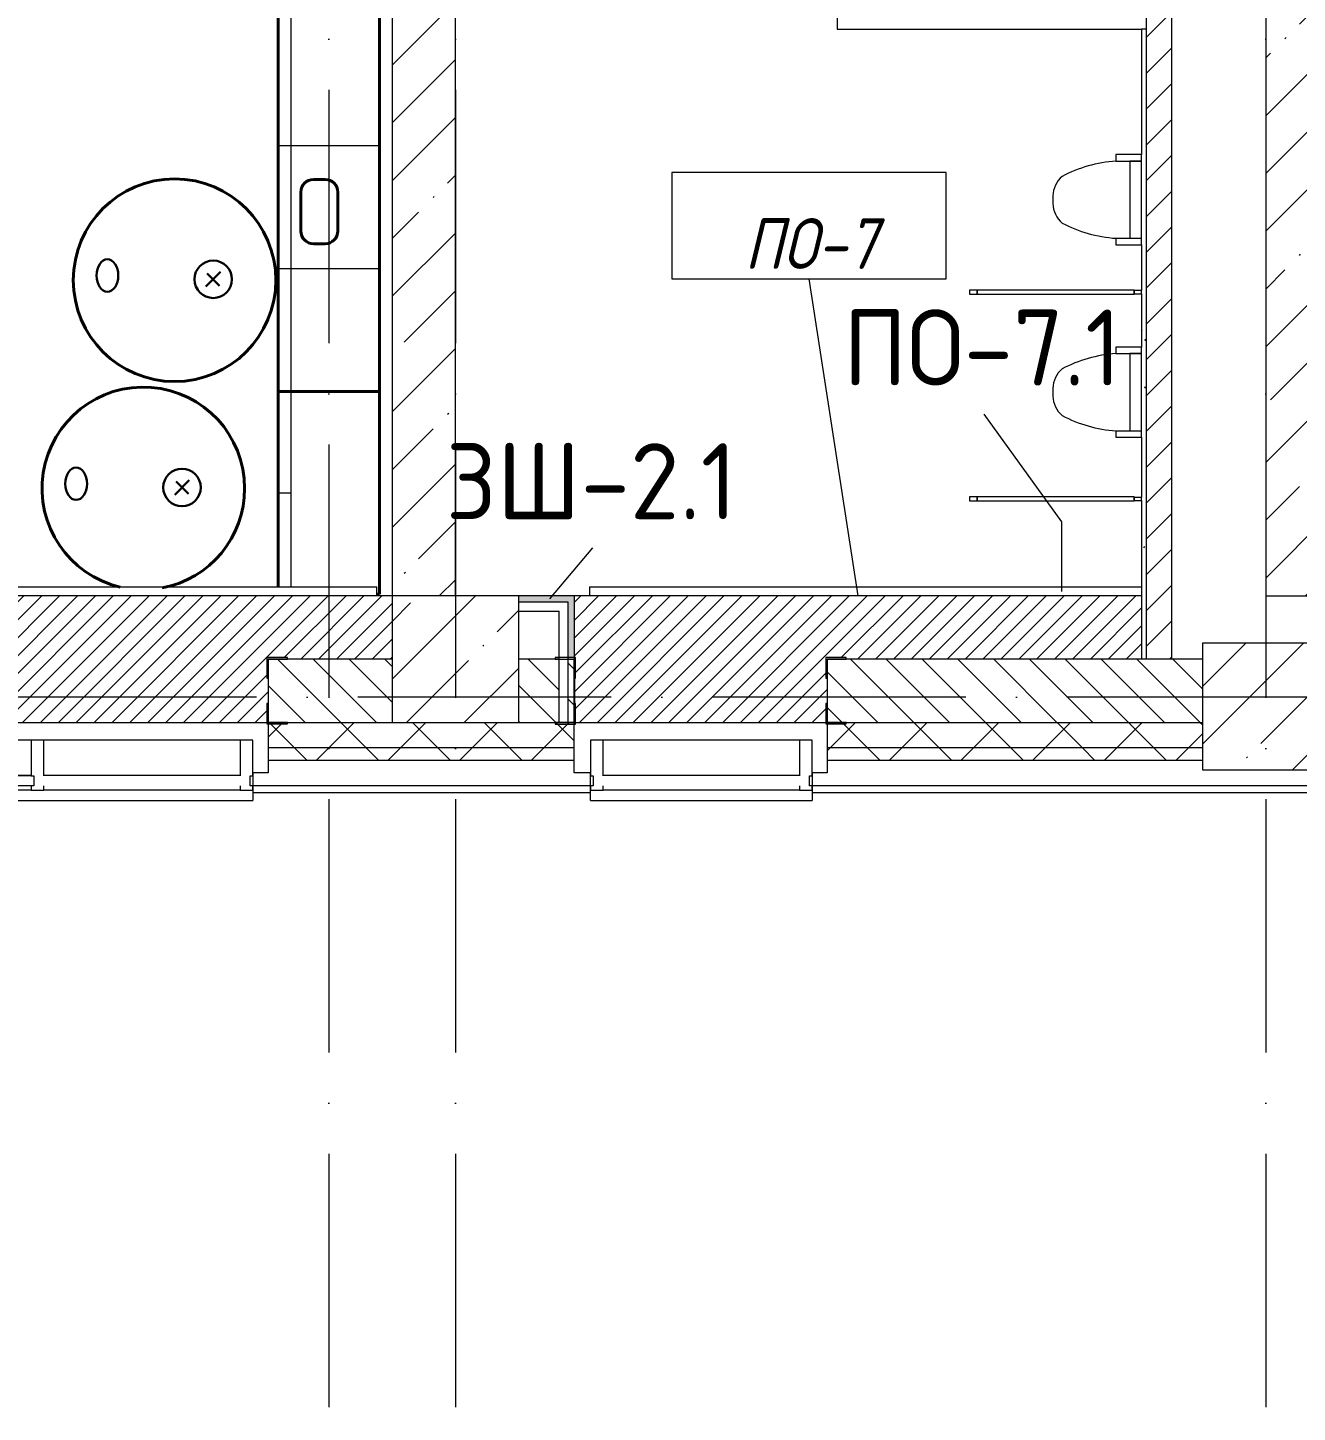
# Model space of a CAD drawing. Header units: millimetres. Extents: x -6467 to 105918, y -7090 to 92481.
# Drawn here: x 61811 to 66825, y 52458 to 57924 of the extents above; entities that cross this region are included whole.
import ezdxf

# ---------------------------------------------------------------- set-up
doc = ezdxf.new("R2010")
doc.units = ezdxf.units.MM
doc.linetypes.add('50_200_ШТРИХ_1Т_ш5_п1_п1_', pattern=[1400, 1000, -200, 0, -200])
for name, color, linetype, lineweight in [('A-FLOR', 7, 'Continuous', 9), ('A-FLOR-IDEN', 7, 'Continuous', 9), ('A-GLAZ', 7, 'Continuous', 5), ('A-GLAZ-CWMG', 7, 'Continuous', 9), ('A-GLAZ-CWMG-1', 7, 'Continuous', 20), ('A-WALL', 7, 'Continuous', 5), ('A-WALL-FNSH-1', 7, 'Continuous', 5), ('A-WALL-IDEN', 7, 'Continuous', 9), ('I-WALL', 7, 'Continuous', 5), ('S-COLS', 7, 'Continuous', 9), ('S-COLS-1', 7, 'Continuous', 5)]:
    doc.layers.add(name, color=color, linetype=linetype, lineweight=lineweight)
for name, color, linetype, lineweight, true_color in [('A-FLOR-PATT-1', 7, 'Continuous', 5, 0xd61c12), ('A-FLOR-PATT-3', 7, 'Continuous', 5, 0xd9e403), ('A-GENM-1', 7, 'Continuous', 9, 0xaaaaaa), ('A-GENM-2', 7, 'Continuous', 20, 0xaaaaaa), ('A-WALL-1', 7, 'Continuous', 5, 0x77b143), ('A-WALL-2', 7, 'Continuous', 5, 0xaaaaaa), ('A-WALL-FNSH-2', 7, 'Continuous', 5, 0xaaaaaa), ('I-WALL-1', 7, 'Continuous', 5, 0x787878), ('M-EQPM-1', 7, 'Continuous', 9, 0xaaaaaa), ('P-SANR-FIXT-1', 7, 'Continuous', 9, 0xaaaaaa), ('мебель 2 этаж-1', 7, 'Continuous', 40, 0xaaaaaa), ('Оси-3', 7, '50_200_ШТРИХ_1Т_ш5_п1_п1_', 9, 0xaaaaaa), ('ТХ_функционал-2', 7, 'Continuous', 40, 0xaaaaaa), ('ТХ_функционал-4', 7, 'Continuous', 20, 0xaaaaaa), ('ТХ_функционал-9', 7, 'Continuous', 30, 0xaaaaaa)]:
    doc.layers.add(name, color=color, linetype=linetype, lineweight=lineweight, true_color=true_color)
doc.styles.add('GOST Common', font='GOST_Common.ttf', dxfattribs={"height": 300})
doc.styles.add('GOST Common_I', font='GOST_Common Italic.ttf', dxfattribs={"width": 0.9, "height": 200})
pattern_1 = [(45, (0, 0), (-228.0985, 228.0985), []), (45, (228.1, 0), (-228.0985, 228.0985), [403.225, -80.645, 6.706, -73.939])]
pattern_2 = [(45, (0, 0), (-141.42136, 141.42136), []), (135, (0, 0), (-141.42136, -141.42136), [])]

# ---------------------------------------------------------------- blocks, each defined once
blk = doc.blocks.new('BSC_Колонна _Прямоугольная - 500х500-V15-АИ_План этажа Радиаторы_2')
at = {"layer": 'S-COLS-1'}
h = blk.add_hatch(dxfattribs=at)
h.set_pattern_fill('FP_43', color=256, style=0, pattern_type=2)
h.set_pattern_definition([(45, (-63500, -55431.04), (-228.0985, 228.0985), []), (45, (-63271.9, -55431.04), (-228.0985, 228.0985), [403.225, -80.645, 6.706, -73.939])])
h.paths.add_polyline_path([(-45.1, -250), (250, -250), (250, 250), (-250, 250), (-250, -250)])
for p, q in [((250, 250), (-250, 250)), ((-250, 250), (-250, -250)), ((250, -250), (250, 250)), ((-250, -250), (250, -250))]:
    blk.add_line(p, q, dxfattribs=at)
blk = doc.blocks.new('Прямоугольный импост - Импост структурный с накладкой - 180мм-22437111-АИ_План этажа Радиаторы_2')
at = {"layer": 'A-GLAZ-CWMG-1'}
for p, q in [((-50, 0), (-50, 17)), ((-50, 17), (0, 17)), ((0, 0), (-10, 0)), ((-10, 0), (-10, -40)), ((0, 17), (0, 0)), ((-50, -180), (-50, -40)), ((-10, -40), (0, -40)), ((0, -40), (0, -180)), ((0, -180), (-50, -180))]:
    blk.add_line(p, q, dxfattribs=at)
blk = doc.blocks.new('Прямоугольный импост - Импост структурный с накладкой - 180мм-V231-АИ_План этажа Радиаторы_2')
at = {"layer": 'A-GLAZ-CWMG'}
for p, q in [((49825, 55111), (49050, 55111)), ((49825, 54931), (49050, 54931)), ((49825, 54914), (49050, 54914))]:
    blk.add_line(p, q, dxfattribs=at)
blk = doc.blocks.new('Прямоугольный импост - Импост структурный с накладкой - 180мм-V232-АИ_План этажа Радиаторы_2')
at = {"layer": 'A-GLAZ-CWMG'}
for p, q in [((6637, 55111), (5862, 55111)), ((6637, 54914), (5862, 54914))]:
    blk.add_line(p, q, dxfattribs=at)
blk = doc.blocks.new('Прямоугольный импост - Импост структурный с накладкой - 180мм-V237-АИ_План этажа Радиаторы_2')
at = {"layer": 'A-GLAZ-CWMG-1'}
for p, q in [((-25, 0), (-25, 17)), ((-25, 17), (25, 17)), ((-15, 0), (-25, 0)), ((-15, -40), (-15, 0)), ((25, 17), (25, 0)), ((-25, -180), (-25, -40)), ((-25, -40), (-15, -40)), ((25, -40), (25, -180)), ((25, -180), (-25, -180))]:
    blk.add_line(p, q, dxfattribs=at)
blk = doc.blocks.new('Прямоугольный импост - Импост структурный с накладкой - 180мм-22437121-АИ_План этажа Радиаторы_2')
at = {"layer": 'A-GLAZ-CWMG-1'}
for p, q in [((-50, 0), (-50, 17)), ((-50, 17), (0, 17)), ((0, 0), (-10, 0)), ((-10, 0), (-10, -40)), ((0, 17), (0, 0)), ((-50, -180), (-50, -40)), ((-10, -40), (0, -40)), ((0, -40), (0, -180)), ((0, -180), (-50, -180))]:
    blk.add_line(p, q, dxfattribs=at)
blk = doc.blocks.new('Прямоугольный импост - Импост структурный с накладкой - 180мм-22437100-АИ_План этажа Радиаторы_2')
at = {"layer": 'A-GLAZ-CWMG-1'}
for p, q in [((-25, 0), (-25, 17)), ((-25, 17), (25, 17)), ((25, 0), (15, 0)), ((15, 0), (15, -40)), ((25, 17), (25, 0)), ((-25, -180), (-25, -40)), ((15, -40), (25, -40)), ((25, -40), (25, -180)), ((25, -180), (-25, -180))]:
    blk.add_line(p, q, dxfattribs=at)
blk = doc.blocks.new('Прямоугольный импост - Импост структурный с накладкой - 180мм-22437155-АИ_План этажа Радиаторы_2')
at = {"layer": 'A-GLAZ-CWMG-1'}
for p, q in [((0, 17), (-50, 17)), ((-50, 17), (-50, 0)), ((-10, -40), (-10, 0)), ((-10, 0), (0, 0)), ((0, 0), (0, 17)), ((-50, -40), (-50, -180)), ((0, -40), (-10, -40)), ((0, -180), (0, -40)), ((-50, -180), (0, -180))]:
    blk.add_line(p, q, dxfattribs=at)
blk = doc.blocks.new('BSC_Колонна _Прямоугольная - 500х500-V285-АИ_План этажа Радиаторы_2')
at = {"layer": 'S-COLS-1'}
h = blk.add_hatch(dxfattribs=at)
h.set_pattern_fill('FP_181', color=256, style=0, pattern_type=2)
h.set_pattern_definition([(45, (-66700, -55244.7), (-228.0985, 228.0985), []), (45, (-66471.9, -55244.7), (-228.0985, 228.0985), [403.225, -80.645, 6.706, -73.939])])
h.paths.add_polyline_path([(-250, -250), (250, -250), (250, 250), (-250, 250)])
for p, q in [((250, 250), (-250, 250)), ((-250, 250), (-250, -250)), ((250, -250), (250, 250)), ((-250, -250), (250, -250))]:
    blk.add_line(p, q, dxfattribs=at)
blk = doc.blocks.new('Фахверк _газобетон торцы_359 - Фахверк _газобетон торцы_-25574903-АИ_План этажа Радиаторы_2')
at = {"layer": 'A-GENM-2'}
for p, q in [((89406, 11134.7), (89325, 11134.7)), ((89325, 11134.7), (89325, 11128.7)), ((89325, 11128.7), (89400, 11128.7)), ((89400, 11128.7), (89400, 11053.7)), ((89406, 11053.7), (89406, 11134.7)), ((89400, 11053.7), (89406, 11053.7)), ((89400, 10953.7), (89400, 10878.7)), ((89406, 10953.7), (89400, 10953.7)), ((89406, 10872.7), (89406, 10953.7)), ((89400, 10878.7), (89325, 10878.7)), ((89325, 10878.7), (89325, 10872.7)), ((89325, 10872.7), (89406, 10872.7))]:
    blk.add_line(p, q, dxfattribs=at)
blk = doc.blocks.new('Фахверк _газобетон торцы_360 - Фахверк _газобетон торцы_-25574923-АИ_План этажа Радиаторы_2')
at = {"layer": 'A-GENM-2'}
for p, q in [((89406, 156989.3), (89325, 156989.3)), ((89325, 156989.3), (89325, 156983.3)), ((89325, 156983.3), (89400, 156983.3)), ((89400, 156983.3), (89400, 156908.3)), ((89406, 156908.3), (89406, 156989.3)), ((89400, 156908.3), (89406, 156908.3)), ((89406, 156808.3), (89400, 156808.3)), ((89400, 156808.3), (89400, 156733.3)), ((89406, 156727.3), (89406, 156808.3)), ((89400, 156733.3), (89325, 156733.3)), ((89325, 156733.3), (89325, 156727.3)), ((89325, 156727.3), (89406, 156727.3))]:
    blk.add_line(p, q, dxfattribs=at)
blk = doc.blocks.new('Фахверк _газобетон торцы_690 - Фахверк _газобетон торцы_-25597268-АИ_План этажа Радиаторы_2')
at = {"layer": 'A-GENM-2'}
for p, q in [((89406, 11134.7), (89325, 11134.7)), ((89325, 11134.7), (89325, 11128.7)), ((89325, 11128.7), (89400, 11128.7)), ((89400, 11128.7), (89400, 11053.7)), ((89406, 11053.7), (89406, 11134.7)), ((89400, 11053.7), (89406, 11053.7)), ((89400, 10953.7), (89400, 10878.7)), ((89406, 10953.7), (89400, 10953.7)), ((89406, 10872.7), (89406, 10953.7)), ((89400, 10878.7), (89325, 10878.7)), ((89325, 10878.7), (89325, 10872.7)), ((89325, 10872.7), (89406, 10872.7))]:
    blk.add_line(p, q, dxfattribs=at)
blk = doc.blocks.new('Отлив_СКБ - Отлив витража-V398-АИ_План этажа Радиаторы_2')
at = {"layer": 'A-GLAZ'}
for p, q in [((0, 69), (0, 100)), ((1700, 100), (0, 100)), ((1700, 100), (1700, 69)), ((875, 2), (1650, 2)), ((825, 0), (50, 0)), ((1650, 0), (875, 0))]:
    blk.add_line(p, q, dxfattribs=at)
blk = doc.blocks.new('Отлив_СКБ - Отлив витража-V408-АИ_План этажа Радиаторы_2')
at = {"layer": 'A-GLAZ'}
for p, q in [((0, 69), (0, 100)), ((875, 100), (0, 100)), ((875, 100), (875, 69)), ((825, 0), (50, 0))]:
    blk.add_line(p, q, dxfattribs=at)
blk = doc.blocks.new('мебель 2 этаж-28800768-АИ_План этажа Радиаторы_2')
at = {"layer": 'ТХ_функционал-2'}
for p, q in [((65202.9, 59039.8), (65249.3, 59039.8)), ((65152.9, 58836.2), (65152.9, 58989.8)), ((65299.3, 58989.8), (65299.3, 58836.2)), ((65249.3, 58786.2), (65202.9, 58786.2)), ((65453.5, 57402.2), (65463.1, 57402.2))]:
    blk.add_line(p, q, dxfattribs=at)
at = {"layer": 'ТХ_функционал-2', "flags": 128}
blk.add_lwpolyline([(65463.1, 58202.2), (65463.1, 62672.2), (65063.1, 62672.2), (65063.1, 58202.2)], close=True, dxfattribs=at)
blk.add_lwpolyline([(65463.1, 57402.2), (65463.1, 58202.2), (65063.1, 58202.2), (65063.1, 57431.3)], dxfattribs=at)
at = {"layer": 'ТХ_функционал-2'}
blk.add_circle((64654.4, 58642.1), 400, dxfattribs=at)
for centre, radius, start, end in [((65202.9, 58989.8), 50, 90, 180), ((65249.3, 58989.8), 50, 0, 90), ((65202.9, 58836.2), 50, 180, 270), ((65249.3, 58836.2), 50, 270, 0), ((64531.1, 57820.2), 400, 0, 256.7444), ((64531.1, 57820.2), 400, 280.6971, 0)]:
    blk.add_arc(centre, radius, start, end, dxfattribs=at)
at = {"layer": 'ТХ_функционал-4'}
for p, q in [((65463.1, 59172.2), (65063.1, 59172.2)), ((65463.1, 58687.2), (65063.1, 58687.2)), ((65063.1, 57802.2), (65112.9, 57802.2))]:
    blk.add_line(p, q, dxfattribs=at)
at = {"layer": 'ТХ_функционал-4', "flags": 128}
blk.add_lwpolyline([(65112.9, 63048.2), (65112.9, 58202.2), (65112.9, 57431.3)], dxfattribs=at)
at = {"layer": 'ТХ_функционал-9'}
for p, q in [((64778.2, 58616.9), (64835.8, 58674.6)), ((64832.2, 58620.5), (64783.6, 58669.2)), ((64654.9, 57795.1), (64712.5, 57852.7)), ((64708.9, 57798.7), (64660.3, 57847.3))]:
    blk.add_line(p, q, dxfattribs=at)
for centre in [(64807, 58645.7), (64683.7, 57823.9)]:
    blk.add_circle(centre, 74, dxfattribs=at)
for centre in [(64388.9, 58660.5), (64265.5, 57838.6)]:
    blk.add_ellipse(centre, major_axis=(0, 64), ratio=0.671875, dxfattribs=at)
blk = doc.blocks.new('Писсуар-Настенный_350-3D - Писсуар-Настенный_350-3D-29186888-АИ_План этажа Радиаторы_2')
at = {"layer": 'P-SANR-FIXT-1'}
for p, q in [((-109.1, 410), (-124.1, 410)), ((-94.1, 410), (-109.1, 410)), ((-261.5, 161.6), (-286.9, 161.6)), ((-286.9, 161.6), (-286.9, 60)), ((-261.5, 161.6), (-261.5, 60)), ((69.2, 161.6), (43.3, 161.6)), ((43.3, 161.6), (43.3, 60)), ((69.2, 60), (69.2, 161.6)), ((-286.9, 60), (69.2, 60)), ((43.3, 106.9), (-261.5, 106.9)), ((-261.5, 106.9), (-261.5, 60)), ((43.3, 60), (43.3, 106.9))]:
    blk.add_line(p, q, dxfattribs=at)
for centre, radius, start, end in [((-124.1, 309.4), 100.6, 90, 140), ((-94.1, 309.4), 100.6, 40, 90), ((279, 122.9), 541.9, 152.3797, 175.9011), ((-497.1, 122.9), 541.9, 4.0989, 27.6203)]:
    blk.add_arc(centre, radius, start, end, dxfattribs=at)
blk = doc.blocks.new('SMP_ДушеваяПерегородка_P1 - Туалетная кабинка 4-29189121-АИ_План этажа Радиаторы_2')
at = {"layer": 'M-EQPM-1'}
for p, q in [((8, 740), (-8, 740)), ((-8, 740), (-8, 710)), ((8, 710), (8, 740)), ((8, 710), (-8, 710)), ((-8, 710), (-8, 90)), ((-8, 710), (8, 710)), ((8, 90), (8, 710)), ((-8, 90), (8, 90)), ((6, 90), (-6, 90)), ((-6, 90), (-6, 60)), ((-6, 60), (6, 60)), ((6, 60), (6, 90))]:
    blk.add_line(p, q, dxfattribs=at)
blk = doc.blocks.new('AAR_СКБ_Марка_Перекрытия_1 мм - Марка пола-27961726-АИ_План этажа Радиаторы_2')
at = {"layer": 'A-FLOR-IDEN'}
for p, q in [((2.723, 2.101), (-2.69, 2.101)), ((-2.69, 2.101), (-2.69, 0)), ((2.723, 0), (2.723, 2.101)), ((-2.69, 0), (2.723, 0))]:
    blk.add_line(p, q, dxfattribs=at)

msp = doc.modelspace()

# ---------------------------------------------------------------- hatches: boundary and pattern name
at = {"layer": 'A-FLOR-PATT-1'}
h = msp.add_hatch(dxfattribs=at)
h.set_pattern_fill('FP_382', color=256, style=0, pattern_type=2)
h.set_pattern_definition([(45, (58999.776, 55431.04), (-35.35534, 35.35534), [])])
h.paths.add_polyline_path([(59302.4, 55181), (59755.4, 55181.8), (59755.4, 55256), (59760.4, 55256), (59760.4, 55356), (59755.4, 55356), (59755.4, 55437), (59836.4, 55437), (59836.4, 55431), (60866.4, 55431), (60866.4, 55437), (60947.4, 55437), (60947.4, 55356), (60941.4, 55356), (60941.4, 55256), (60947.4, 55256), (60947.4, 55181), (62755.4, 55181), (62755.4, 55256), (62760.4, 55256), (62760.4, 55356), (62755.4, 55356), (62755.4, 55437), (62836.4, 55437), (62836.4, 55431), (63250, 55431), (63250, 55681), (57940, 55681), (57941.4, 55437), (57947.4, 55437), (57947.4, 55356), (57941.4, 55356), (57941.4, 55256), (57947.4, 55256), (57947.4, 55181), (58471.9, 55181)])
at = {"layer": 'A-FLOR-PATT-3'}
h = msp.add_hatch(dxfattribs=at)
h.set_pattern_fill('FP_350', color=256, style=0, pattern_type=2)
h.set_pattern_definition([(225, (64468.45, 55306.04), (35.3553, -35.3553), [])])
h.paths.add_polyline_path([(64700.6, 55181), (64962.4, 55181), (64962.4, 55256), (64968.4, 55256), (64968.4, 55356), (64962.4, 55356), (64962.4, 55437), (65043.4, 55437), (65043.4, 55431), (66210, 55431), (66210, 55681), (63970, 55681), (63970, 55437), (63974.4, 55437), (63974.4, 55356), (63970, 55356), (63970, 55256), (63974.4, 55256), (63974.4, 55181), (64285.4, 55181)])
at = {"layer": 'A-WALL'}
h = msp.add_hatch(dxfattribs=at)
h.set_pattern_fill('FP_1', color=256, style=0, pattern_type=2)
h.set_pattern_definition(pattern_1)
h.paths.add_polyline_path([(66950, 55681), (66950, 63181), (66700, 63181), (66700, 55681), (66776.9, 55681)])
h = msp.add_hatch(dxfattribs=at)
h.set_pattern_fill('FP_1', color=256, style=0, pattern_type=2)
h.set_pattern_definition(pattern_1)
h.paths.add_polyline_path([(63500, 55681), (63500, 62681), (63250, 62681), (63250, 55681), (63454.9, 55681)])
h = msp.add_hatch(dxfattribs=at)
h.set_pattern_fill('FP_125', color=256, style=0, pattern_type=2)
h.set_pattern_definition(pattern_2)
h.paths.add_polyline_path([(74400, 55081), (74400, 55181), (68087, 55181), (68087, 55081), (74350, 55081)])
h.paths.add_polyline_path([(65946.4, 55081), (66450, 55081), (66450, 55181), (64968.4, 55181), (64968.4, 55081), (65115.9, 55081)])
h.paths.add_polyline_path([(63968.4, 55081), (63968.4, 55181), (62760.4, 55181), (62760.4, 55081), (63870.1, 55081)])
h.paths.add_polyline_path([(66950, 55081), (67212, 55081), (67212, 55181), (66950, 55181), (66950, 55169.4)])
h.paths.add_polyline_path([(59760.4, 55081), (60940.4, 55081), (60940.4, 55181), (59760.4, 55181)])
h.paths.add_polyline_path([(57940.4, 55081), (57940.4, 55181), (56760.4, 55181), (56760.4, 55081), (57641.4, 55081)])
h.paths.add_polyline_path([(54734.6, 55081), (54940.4, 55081), (54940.4, 55181), (53760.4, 55181), (53760.4, 55081), (54319.4, 55081)])
h.paths.add_polyline_path([(51827.9, 55081), (51940.4, 55081), (51940.4, 55181), (50760.4, 55181), (50760.4, 55081), (50997.4, 55081)])
h.paths.add_polyline_path([(47760.4, 55081), (48940.4, 55081), (48940.4, 55181), (47760.4, 55181)])
h.paths.add_polyline_path([(45599.2, 55081), (45940.4, 55081), (45940.4, 55181), (44460.4, 55181), (44460.4, 55081), (45183.9, 55081)])
h.paths.add_polyline_path([(41861.9, 55081), (42640.4, 55081), (42640.4, 55181), (41460.4, 55181), (41460.4, 55081)])
h.paths.add_polyline_path([(39640.4, 55081), (39640.4, 55181), (38460.4, 55181), (38460.4, 55081), (39370.4, 55081)])
h.paths.add_polyline_path([(36640.4, 55081), (36640.4, 55181), (35460.4, 55181), (35460.4, 55081), (36463.7, 55081)])
h.paths.add_polyline_path([(32726.4, 55081), (33640.4, 55081), (33640.4, 55181), (32460.4, 55181), (32460.4, 55081)])
h.paths.add_polyline_path([(30640.4, 55081), (30640.4, 55181), (29460.4, 55181), (29460.4, 55081), (30234.9, 55081)])
h.paths.add_polyline_path([(26400, 55081), (27640.4, 55081), (27640.4, 55181), (26400, 55181)])
h.paths.add_polyline_path([(23590.9, 55081), (24700, 55081), (24700, 55181), (23400, 55181), (23400, 55081)])
h.paths.add_polyline_path([(21514.7, 55081), (21700, 55081), (21700, 55181), (20400, 55181), (20400, 55081), (21099.4, 55081)])
h.paths.add_polyline_path([(17400, 55081), (18700, 55081), (18700, 55181), (17400, 55181)])
h.paths.add_polyline_path([(16116.5, 55081), (16525, 55081), (16525, 55181), (6687, 55181), (6687, 55081), (14455.5, 55081)])
h.paths.add_polyline_path([(5812, 55081), (5812, 55181), (-2450, 55181), (-2450, 55081), (2828.5, 55081)])
h = msp.add_hatch(dxfattribs=at)
h.set_pattern_fill('FP_125', color=256, style=0, pattern_type=2)
h.set_pattern_definition(pattern_2)
h.paths.add_polyline_path([(74350, 55031), (74350, 55081), (68087, 55081), (68087, 55031), (74251.4, 55031)])
h.paths.add_polyline_path([(67212, 55031), (67212, 55081), (66950, 55081), (66950, 55031)])
h.paths.add_polyline_path([(66450, 55031), (66450, 55081), (64968.4, 55081), (64968.4, 55031), (65946.4, 55031)])
h.paths.add_polyline_path([(63870.1, 55031), (63968.4, 55031), (63968.4, 55081), (62760.4, 55081), (62760.4, 55031), (63454.9, 55031)])
h.paths.add_polyline_path([(60940.4, 55031), (60940.4, 55081), (59760.4, 55081), (59760.4, 55031), (60132.9, 55031)])
h.paths.add_polyline_path([(57641.4, 55031), (57940.4, 55031), (57940.4, 55081), (56760.4, 55081), (56760.4, 55031), (56810.9, 55031)])
h.paths.add_polyline_path([(54734.6, 55031), (54940.4, 55031), (54940.4, 55081), (53760.4, 55081), (53760.4, 55031), (54319.4, 55031)])
h.paths.add_polyline_path([(51940.4, 55031), (51940.4, 55081), (50760.4, 55081), (50760.4, 55031), (51827.9, 55031)])
h.paths.add_polyline_path([(47760.4, 55031), (48940.4, 55031), (48940.4, 55081), (47760.4, 55081)])
h.paths.add_polyline_path([(45599.2, 55031), (45940.4, 55031), (45940.4, 55081), (44460.4, 55081), (44460.4, 55031), (45183.9, 55031)])
h.paths.add_polyline_path([(42640.4, 55031), (42640.4, 55081), (41460.4, 55081), (41460.4, 55031), (41861.9, 55031)])
h.paths.add_polyline_path([(39370.4, 55031), (39640.4, 55031), (39640.4, 55081), (38460.4, 55081), (38460.4, 55031), (38539.9, 55031)])
h.paths.add_polyline_path([(36463.7, 55031), (36640.4, 55031), (36640.4, 55081), (35460.4, 55081), (35460.4, 55031), (36048.4, 55031)])
h.paths.add_polyline_path([(33640.4, 55031), (33640.4, 55081), (32460.4, 55081), (32460.4, 55031), (33556.9, 55031)])
h.paths.add_polyline_path([(29460.4, 55031), (30640.4, 55031), (30640.4, 55081), (29460.4, 55081)])
h.paths.add_polyline_path([(26400, 55031), (27640.4, 55031), (27640.4, 55081), (26400, 55081)])
h.paths.add_polyline_path([(23400, 55031), (24700, 55031), (24700, 55081), (23400, 55081)])
h.paths.add_polyline_path([(21099.4, 55031), (21700, 55031), (21700, 55081), (20400, 55081), (20400, 55031)])
h.paths.add_polyline_path([(16525, 55031), (16525, 55081), (6687, 55081), (6687, 55031), (16116.5, 55031)])
h.paths.add_polyline_path([(18607.9, 55031), (18700, 55031), (18700, 55081), (17400, 55081), (17400, 55031), (17777.5, 55031)])
h.paths.add_polyline_path([(5812, 55031), (5812, 55081), (-2550, 55081), (-2550, 55031), (2828.5, 55031)])
at = {"layer": 'A-WALL-1'}
for points in [[(63945, 55656), (63970, 55656), (63970, 55681), (63750, 55681), (63750, 55656)], [(63968.4, 55431), (63970, 55431), (63970, 55656), (63945, 55656), (63945, 55431)]]:
    msp.add_hatch(color=256, dxfattribs=at).paths.add_polyline_path(points)
at = {"layer": 'I-WALL'}
h = msp.add_hatch(dxfattribs=at)
h.set_pattern_fill('FP_4', color=256, style=0, pattern_type=2)
h.set_pattern_definition([(45, (0, 0), (-70.71068, 70.71068), [])])
h.paths.add_polyline_path([(66230, 55431), (66330, 55431), (66330, 62931), (66230, 62931), (66230, 56002.4)])
h = msp.add_hatch(dxfattribs=at)
h.set_pattern_fill('FP_2', color=256, style=0, pattern_type=2)
h.set_pattern_definition([(135, (0, 0), (-70.71068, -70.71068), [])])
h.paths.add_polyline_path([(66450, 55181), (66450, 55431), (64968.4, 55431), (64968.4, 55181), (65946.4, 55181)])
h.paths.add_polyline_path([(63870.1, 55181), (63910, 55181), (63910, 55431), (63750, 55431), (63750, 55181)])
h.paths.add_polyline_path([(63250, 55181), (63250, 55431), (62760.4, 55431), (62760.4, 55181)])
h.paths.add_polyline_path([(63968.4, 55181), (63968.4, 55431), (63945, 55431), (63945, 55181)])
h.paths.add_polyline_path([(60940.4, 55181), (60940.4, 55431), (59760.4, 55431), (59760.4, 55181), (60132.9, 55181)])
h.paths.add_polyline_path([(57750, 55181), (57880, 55181), (57880, 55431), (57750, 55431), (57750, 55298.5)])
h.paths.add_polyline_path([(57915, 55181), (57940.4, 55181), (57940, 55431), (57915, 55431), (57915, 55298.5)])
at = {"layer": 'I-WALL-1'}
h = msp.add_hatch(dxfattribs=at)
h.set_pattern_fill('FP_3', color=256, style=0, pattern_type=2)
h.set_pattern_definition([(0, (0, 0), (406.4, 101.6), [6.706, -298.094, 6.706, -298.094, -1625.6]), (0, (0, 0), (406.4, 101.6), [-609.6, 6.706, -602.894, 6.706, -298.094, -711.2]), (0, (0, 0), (406.4, 101.6), [-1524, 6.706, -196.494, 6.706, -501.294]), (120, (152.4, 50.8), (-291.18818, 301.15272), [6.706, -298.094, 6.706, -298.094, -1625.6]), (120, (152.4, 50.8), (-291.18818, 301.15272), [-609.6, 6.706, -602.894, 6.706, -298.094, -711.2]), (120, (152.4, 50.8), (-291.18818, 301.15272), [-1524, 6.706, -196.494, 6.706, -501.294]), (240, (203.2, 254), (-115.21182, -402.75272), [6.706, -298.094, 6.706, -298.094, -1625.6]), (240, (203.2, 254), (-115.21182, -402.75272), [-609.6, 6.706, -602.894, 6.706, -298.094, -711.2]), (240, (203.2, 254), (-115.21182, -402.75272), [-1524, 6.706, -196.494, 6.706, -501.294])])
h.paths.add_polyline_path([(66230, 55431), (66230, 57917.7), (66210, 57917.7), (66210, 55431)])
h.paths.add_polyline_path([(66210, 57929.7), (66230, 57929.7), (66230, 58827.7), (66210, 58827.7), (66210, 58114.2)])
h.paths.add_polyline_path([(66210, 58839.7), (66230, 58839.7), (66230, 59739.7), (66210, 59739.7), (66210, 59170.1)])
h.paths.add_polyline_path([(66230, 59839.7), (66230, 62931), (66210, 62931), (66210, 59839.7)])

# ---------------------------------------------------------------- linework, layer by layer
at = {"layer": 'A-FLOR'}
for p, q in [((63250, 55681), (57940, 55681)), ((66210, 55681), (63970, 55681)), ((63970, 55356), (63970, 55256)), ((60947.4, 55181), (62755.4, 55181)), ((63974.4, 55181), (64962.4, 55181))]:
    msp.add_line(p, q, dxfattribs=at)
at = {"layer": 'A-FLOR-IDEN'}
msp.add_line((65090, 55681), (64896.5, 56931.8), dxfattribs=at)
at = {"layer": 'A-WALL'}
for p, q in [((66700, 63181), (66700, 55681)), ((63250, 62681), (63250, 55681)), ((63500, 55681), (63500, 62681)), ((66230, 55431), (66230, 59739.7)), ((57940, 55716), (63190, 55716)), ((63190, 55681), (63190, 55716)), ((64030, 55716), (66210, 55716)), ((64030, 55716), (64030, 55681)), ((63945, 55656), (63750, 55656)), ((63945, 55181), (63945, 55656)), ((66700, 55681), (66950, 55681)), ((63750, 55621), (63910, 55621)), ((63910, 55181), (63910, 55621)), ((63250, 55431), (62760.4, 55431)), ((62760.4, 55431), (62760.4, 55181)), ((63910, 55431), (63750, 55431)), ((63945, 55431), (63968.4, 55431)), ((63968.4, 55181), (63968.4, 55431)), ((66450, 55431), (64968.4, 55431)), ((64968.4, 55431), (64968.4, 55181)), ((62760.4, 55181), (63250, 55181)), ((63750, 55181), (63968.4, 55181)), ((64968.4, 55181), (66450, 55181)), ((63968.4, 55081), (62760.4, 55081)), ((66450, 55081), (64968.4, 55081)), ((63968.4, 55031), (62760.4, 55031)), ((66450, 55031), (64968.4, 55031)), ((64033.4, 54931), (62700, 54931)), ((67212, 54931), (64908.4, 54931))]:
    msp.add_line(p, q, dxfattribs=at)
at = {"layer": 'A-WALL-2'}
msp.add_line((66230, 57917.7), (66210, 57917.7), dxfattribs=at)
at = {"layer": 'A-WALL-FNSH-1'}
for p, q in [((66330, 55431), (66330, 62931)), ((66210, 57917.7), (66210, 57423)), ((66210, 57066.9), (66210, 56885.7)), ((66210, 56873.7), (66210, 56663)), ((66210, 56306.9), (66210, 56069.7)), ((66210, 56057.7), (66210, 55431)), ((63970, 55681), (63750, 55681)), ((63970, 55431), (63970, 55681)), ((63968.4, 55431), (63970, 55431)), ((62760.4, 55181), (62760.4, 54981.9)), ((63968.4, 54981.9), (63968.4, 55181)), ((64968.4, 55181), (64968.4, 54981.9)), ((62760.4, 54981.9), (62700, 54981.9)), ((62700, 54981.9), (62700, 54904)), ((64033.4, 54981.9), (63968.4, 54981.9)), ((64033.4, 54904), (64033.4, 54981.9)), ((64968.4, 54981.9), (64908.4, 54981.9)), ((64908.4, 54981.9), (64908.4, 54904)), ((62700, 54904), (64033.4, 54904)), ((64908.4, 54904), (67212, 54904))]:
    msp.add_line(p, q, dxfattribs=at)
at = {"layer": 'A-WALL-FNSH-2'}
for p, q in [((65008, 58134.7), (65008, 57917.7)), ((65008, 57917.7), (66210, 57917.7))]:
    msp.add_line(p, q, dxfattribs=at)
at = {"layer": 'A-WALL-IDEN'}
for p, q in [((65895.6, 55972.9), (65587.6, 56397.9)), ((65895.6, 55698.5), (65895.6, 55972.9)), ((63873.3, 55669.2), (64043.2, 55869.9))]:
    msp.add_line(p, q, dxfattribs=at)
at = {"layer": 'Оси-3'}
for p, q in [((63000, 91281), (63000, 52458)), ((63500, 91281), (63500, 52458)), ((66700, 91281), (66700, 52458)), ((104718, 55281), (-5267.3, 55281))]:
    msp.add_line(p, q, dxfattribs=at)

# ---------------------------------------------------------------- block references
at = {"layer": 'A-FLOR-IDEN', "xscale": 199.9999999999999, "yscale": 199.9999999999999, "zscale": 199.9999999999999}
msp.add_blockref('AAR_СКБ_Марка_Перекрытия_1 мм - Марка пола-27961726-АИ_План этажа Радиаторы_2', (64893.1, 56931.8), dxfattribs=at)
at = {"layer": 'A-GENM-1', "rotation": 180}
for name, p in [('Фахверк _газобетон торцы_690 - Фахверк _газобетон торцы_-25597268-АИ_План этажа Радиаторы_2', (152161.4, 66309.8)), ('Фахверк _газобетон торцы_359 - Фахверк _газобетон торцы_-25574903-АИ_План этажа Радиаторы_2', (154368.4, 66309.8))]:
    msp.add_blockref(name, p, dxfattribs=at)
at = {"layer": 'A-GENM-1'}
msp.add_blockref('Фахверк _газобетон торцы_360 - Фахверк _газобетон торцы_-25574923-АИ_План этажа Радиаторы_2', (-25431.6, -101552.3), dxfattribs=at)
at = {"layer": 'A-GLAZ', "rotation": 180}
for name, p in [('Отлив_СКБ - Отлив витража-V398-АИ_План этажа Радиаторы_2', (62700, 54973)), ('Отлив_СКБ - Отлив витража-V408-АИ_План этажа Радиаторы_2', (64908.4, 54973))]:
    msp.add_blockref(name, p, dxfattribs=at)
at = {"layer": 'A-GLAZ-CWMG'}
for name, p in [('Прямоугольный импост - Импост структурный с накладкой - 180мм-V231-АИ_План этажа Радиаторы_2', (12000, 0)), ('Прямоугольный импост - Импост структурный с накладкой - 180мм-V232-АИ_План этажа Радиаторы_2', (56013, 0)), ('Прямоугольный импост - Импост структурный с накладкой - 180мм-V232-АИ_План этажа Радиаторы_2', (58221.4, 0))]:
    msp.add_blockref(name, p, dxfattribs=at)
at = {"layer": 'A-GLAZ-CWMG', "extrusion": (0, 0, -1), "rotation": 180}
for name, p in [('Прямоугольный импост - Импост структурный с накладкой - 180мм-V237-АИ_План этажа Радиаторы_2', (-61850, 54931)), ('Прямоугольный импост - Импост структурный с накладкой - 180мм-22437111-АИ_План этажа Радиаторы_2', (-62700, 54931)), ('Прямоугольный импост - Импост структурный с накладкой - 180мм-22437121-АИ_План этажа Радиаторы_2', (-64908.4, 54931)), ('Прямоугольный импост - Импост структурный с накладкой - 180мм-22437100-АИ_План этажа Радиаторы_2', (-64883.4, 54931))]:
    msp.add_blockref(name, p, dxfattribs=at)
at = {"layer": 'A-GLAZ-CWMG', "rotation": 180}
msp.add_blockref('Прямоугольный импост - Импост структурный с накладкой - 180мм-22437155-АИ_План этажа Радиаторы_2', (64033.4, 54931), dxfattribs=at)
at = {"layer": 'M-EQPM-1', "rotation": 90.00000000000007}
for p in [(66270, 56879.7), (66270, 56063.7)]:
    msp.add_blockref('SMP_ДушеваяПерегородка_P1 - Туалетная кабинка 4-29189121-АИ_План этажа Радиаторы_2', p, dxfattribs=at)
at = {"layer": 'P-SANR-FIXT-1', "rotation": 90.00000000000007}
for p in [(66270, 57353.8), (66270, 56593.8)]:
    msp.add_blockref('Писсуар-Настенный_350-3D - Писсуар-Настенный_350-3D-29186888-АИ_План этажа Радиаторы_2', p, dxfattribs=at)
at = {"layer": 'S-COLS'}
for name, p in [('BSC_Колонна _Прямоугольная - 500х500-V15-АИ_План этажа Радиаторы_2', (63500, 55431)), ('BSC_Колонна _Прямоугольная - 500х500-V285-АИ_План этажа Радиаторы_2', (66700, 55244.7))]:
    msp.add_blockref(name, p, dxfattribs=at)
at = {"layer": 'мебель 2 этаж-1'}
msp.add_blockref('мебель 2 этаж-28800768-АИ_План этажа Радиаторы_2', (-2263.5, -1715.2), dxfattribs=at)

# ---------------------------------------------------------------- texts
at = {"layer": 'A-FLOR-IDEN', "insert": (64903.3, 57071.5), "char_height": 200, "width": 559.8, "attachment_point": 5, "line_spacing_factor": 1.022766, "style": 'GOST Common_I'}
msp.add_mtext('\\pt180,360,540,720,900,1080,1260,1440,1620,1800,1980,2160,2340,2520,2700,2880,3060,3240,3420,3600,3780,3960,4140,4320,4500,4680,4860,5040,5220,5400,5580,5760;ПО-7', dxfattribs=at)
at = {"layer": 'A-WALL-IDEN', "char_height": 300, "attachment_point": 2, "line_spacing_factor": 1.022766, "style": 'GOST Common'}
for s, insert, width in [('\\pt80.001,159.999,240,320.001,399.999,480,560.001,639.999,720,800.001,879.999,960,1040.001,1119.999,1200,1280.001,1359.999,1440,1520.001,1599.999,1680,1760.001,1839.999,1920,2000.001,2079.999,2160,2240.001,2319.999,2400,2480.001,2559.999;ПО-7.1', (65580.6, 56811.3), 1152), ('\\pt80.001,159.999,240,320.001,399.999,480,560.001,639.999,720,800.001,879.999,960,1040.001,1119.999,1200,1280.001,1359.999,1440,1520.001,1599.999,1680,1760.001,1839.999,1920,2000.001,2079.999,2160,2240.001,2319.999,2400,2480.001,2559.999;ЗШ-2.1', (64037.2, 56283.3), 1190)]:
    msp.add_mtext(s, dxfattribs=dict(at, insert=insert, width=width))

doc.saveas('drawing.dxf')
